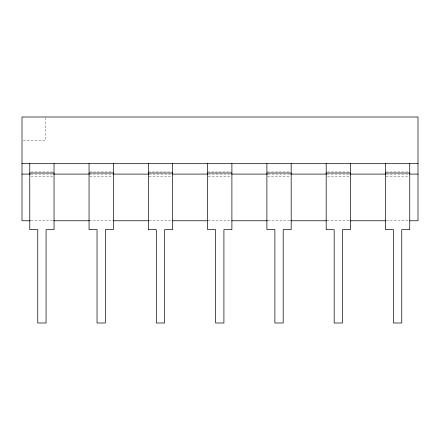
<?xml version="1.0" encoding="UTF-8"?>
<svg xmlns="http://www.w3.org/2000/svg" width="440" height="440" viewBox="0 0 440 440"><rect width="100%" height="100%" fill="white"/><g stroke="black" fill="none" stroke-linecap="round" stroke-linejoin="round"><path stroke-width="0.33" stroke-dasharray="2.2 1.65" d="M23.342 140.344L45.342 140.344L45.342 117.689M31.119 171.99L54.043 171.99M89.727 171.99L113.328 171.99M148.335 171.99L171.936 171.99M207.62 171.99L231.215 171.99M267.575 171.99L290.499 171.99M327.531 171.99L349.784 171.99M386.139 171.99L408.392 171.99M30.938 174.091L53.625 174.091M89.375 174.091L112.75 174.091M149.188 174.091L171.875 174.091M208.313 174.091L231 174.091M268.125 174.091L290.125 174.091M327.25 174.091L349.25 174.091M386.375 174.091L408.375 174.091M31.119 176.66L53.372 176.66M89.727 176.66L112.651 176.66M149.012 176.66L171.936 176.66M208.291 176.66L231.215 176.66M267.575 176.66L290.499 176.66M327.531 176.66L349.784 176.66M386.139 176.66L408.392 176.66M30.938 220.77L53.625 220.77M89.375 220.77L112.75 220.77M149.188 220.77L171.875 220.77M208.313 220.77L231 220.77M268.125 220.77L290.125 220.77M327.25 220.77L349.25 220.77M386.375 220.77L408.375 220.77"/><path stroke-width="0.66" d="M22 163.68L418 163.68M29.772 173.019L54.043 173.019M89.056 173.019L113.328 173.019M148.335 173.019L172.612 173.019M207.62 173.019L231.891 173.019M266.899 173.019L291.175 173.019M326.183 173.019L350.455 173.019M385.468 173.019L409.739 173.019M22 174.091L30.25 174.091M53.625 174.091L89.375 174.091M113.438 174.091L148.5 174.091M172.562 174.091L207.625 174.091M231.688 174.091L267.438 174.091M290.812 174.091L326.562 174.091M349.938 174.091L385.688 174.091M409.75 174.091L418 174.091M30.25 220.77L22 220.77L22 117.002L418 117.002L418 220.77L409.75 220.77M53.625 220.77L89.375 220.77M113.438 220.77L148.5 220.77M172.562 220.77L207.625 220.77M231.688 220.77L267.438 220.77M290.812 220.77L326.562 220.77M349.938 220.77L385.688 220.77M409.739 163.68L409.739 229.642L401.759 229.642L401.759 322.999L393.448 322.999L393.448 229.642L385.468 229.642L385.468 163.68M350.455 163.68L350.455 229.642L342.474 229.642L342.474 322.999L334.164 322.999L334.164 229.642L326.183 229.642L326.183 163.68M291.175 163.68L291.175 229.642L283.19 229.642L283.19 322.999L274.885 322.999L274.885 229.642L266.899 229.642L266.899 163.68M231.891 163.68L231.891 229.642L223.911 229.642L223.911 322.999L215.6 322.999L215.6 229.642L207.62 229.642L207.62 163.68M172.612 163.68L172.612 229.642L164.626 229.642L164.626 322.999L156.321 322.999L156.321 229.642L148.335 229.642L148.335 163.68M113.328 163.68L113.328 229.642L105.347 229.642L105.347 322.999L97.037 322.999L97.037 229.642L89.056 229.642L89.056 163.68M54.043 163.68L54.043 229.642L46.063 229.642L46.063 322.999L37.752 322.999L37.752 229.642L29.772 229.642L29.772 163.68"/></g></svg>
